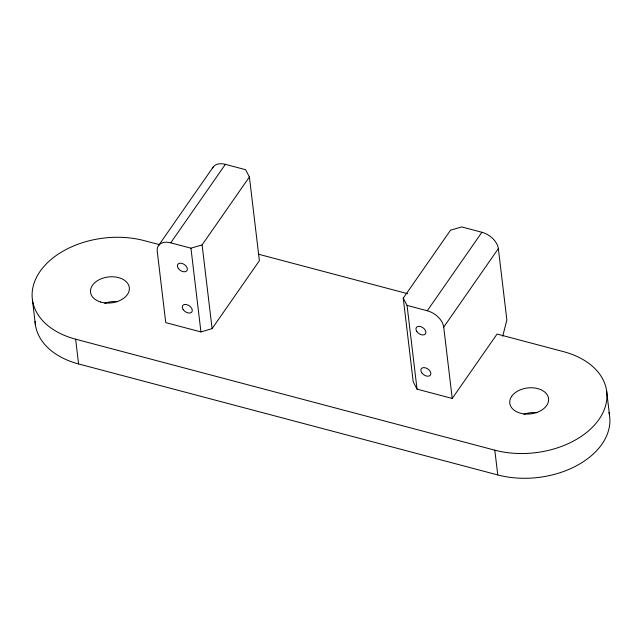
<?xml version="1.0" encoding="UTF-8"?>
<svg xmlns="http://www.w3.org/2000/svg" width="642" height="642" viewBox="0 0 642 642"><rect width="100%" height="100%" fill="white"/><g stroke="black" fill="none" stroke-linecap="round" stroke-linejoin="round"><path stroke-width="0.96" d="M502.702 336.215L506.867 319.973L498.353 248.606A16.748 10.713 34.8 0 0 481.909 232.268L461.694 226.915L450.532 230.213L403.248 298.145L413.231 381.894L417.043 389.156L452.225 398.465L497.068 334.049L563.419 351.623A78.139 52.187 -6.8 0 1 598.994 419.403A78.139 52.187 -6.8 0 1 494.813 450.178L75.628 339.193A78.139 52.187 -6.8 0 1 40.061 271.414A78.139 52.187 -6.8 0 1 144.233 240.63L159.617 244.706M158.51 245.597L213.144 167.097M170.74 242.837L225.374 164.344L245.589 169.697L249.401 176.959L259.384 260.7L212.093 328.64L200.938 331.93L165.748 322.621L157.242 251.255A16.748 10.713 34.8 0 1 170.74 242.837L190.947 248.189L202.11 244.891L249.401 176.959M403.248 298.145L407.06 305.407L427.267 310.76L481.909 232.268M452.225 398.465L443.718 327.099L498.353 248.606M258.477 254.208L407.718 293.723M35.077 321.377A78.139 52.187 -6.8 0 0 78.581 363.942L497.767 474.936A78.139 52.187 -6.8 0 0 578.265 464.784A78.139 52.187 -6.8 0 0 608.961 412.453M606.618 390.93L609.571 415.679M494.813 450.178L497.767 474.936M407.06 305.407L417.043 389.156M202.11 244.891L212.093 328.64M190.947 248.189L200.938 331.93M75.628 339.193L78.581 363.942M32.429 299.886L35.382 324.643M212.454 168.316A16.748 10.713 34.8 0 1 225.374 164.344M523.944 414.315A19.533 13.049 -6.8 0 1 536.881 412.654M427.267 310.76A16.748 10.713 34.8 0 1 443.718 327.099M104.702 303.321A19.533 13.049 -6.8 0 1 117.638 301.652M511.698 396.291L510.575 398.273A19.533 13.049 -6.8 0 0 511.963 408.16L513.6 409.789A19.533 13.049 -6.8 0 0 545.082 407.413L546.639 405.535A19.533 13.049 -6.8 0 0 544.737 392.037L542.723 390.625A19.533 13.049 -6.8 0 0 511.698 396.291M183.219 309.669A5.585 3.571 34.8 0 0 191.862 311.956A5.585 3.571 34.8 0 0 186.806 304.621A5.585 3.571 34.8 0 0 183.219 309.669M100.449 301.973A19.533 13.049 -6.8 0 0 129.387 288.443A19.533 13.049 -6.8 0 0 99.951 279.326A19.533 13.049 -6.8 0 0 100.449 301.973M421.786 372.833A5.585 3.571 34.8 0 0 430.429 375.121A5.585 3.571 34.8 0 0 425.365 367.786A5.585 3.571 34.8 0 0 421.786 372.833M416.867 331.577A5.585 3.571 34.8 0 0 425.51 333.864A5.585 3.571 34.8 0 0 420.454 326.537A5.585 3.571 34.8 0 0 416.867 331.577M178.299 268.412A5.585 3.571 34.8 0 0 186.942 270.699A5.585 3.571 34.8 0 0 181.887 263.372A5.585 3.571 34.8 0 0 178.299 268.412"/></g></svg>
